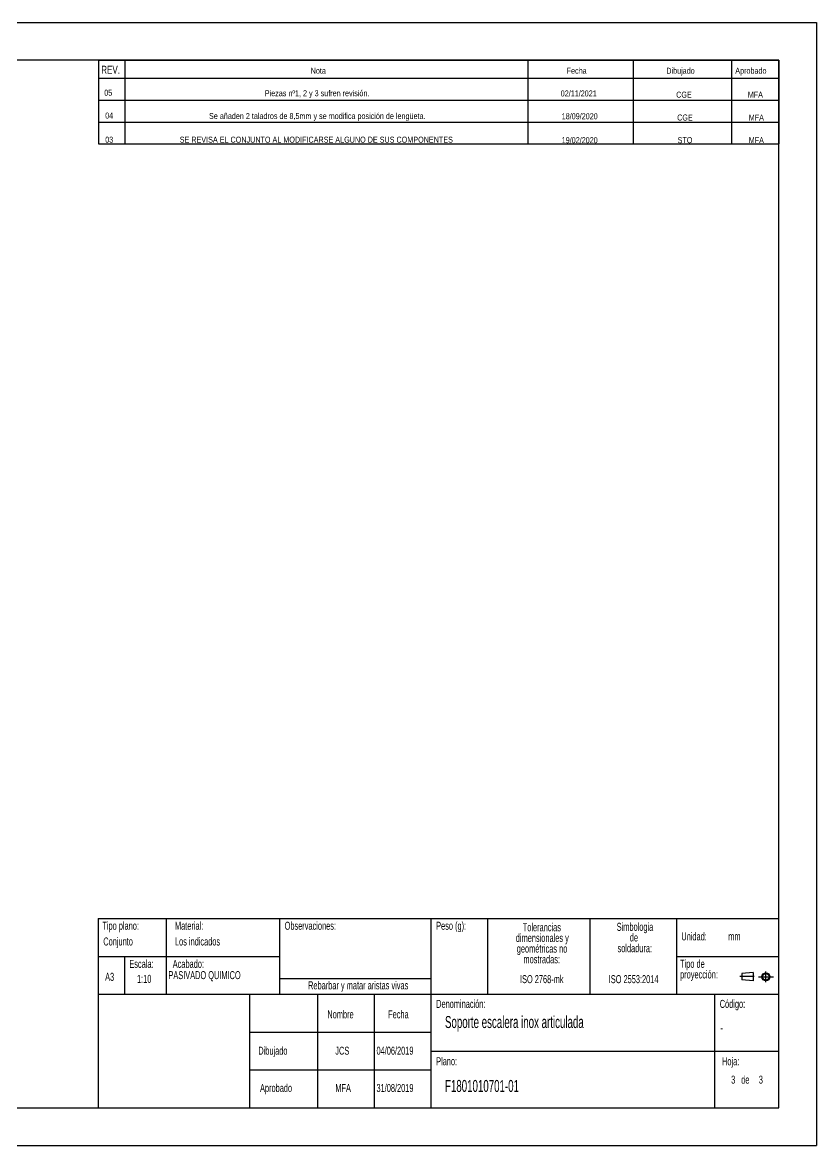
# Model space of a CAD drawing. Extents: x 0 to 4200, y 0 to 2970.
# Drawn here: x 2100 to 4200, y 0 to 2970 of the extents above; entities that cross this region are included whole.
import ezdxf

# ---------------------------------------------------------------- set-up
doc = ezdxf.new("R2010")
doc.units = 0
doc.header["$LTSCALE"] = 10
doc.linetypes.add('CENTERX2', pattern=[20.32, 12.7, -2.54, 2.54, -2.54])
doc.layers.get('0').update_dxf_attribs({"linetype": 'CONTINUOUS'})
doc.layers.add('FORMATO', color=7, linetype='CONTINUOUS')
doc.layers.add('SLD-0', color=179, linetype='CONTINUOUS')
doc.styles.add('SLDTEXTSTYLE0', font='TXT', dxfattribs={"width": 0.605})
doc.styles.add('SLDTEXTSTYLE1', font='TXT', dxfattribs={"width": 0.75})

# ---------------------------------------------------------------- blocks, each defined once
blk = doc.blocks.new('BLOQUE3')
at = {"color": 7, "linetype": 'CENTERX2'}
for p, q in [((4005.2, 1288.5), (4005.2, 1311.9)), ((3979.2, 1300.6), (3948, 1300.6)), ((3988.8, 1300.2), (4021.6, 1300.2))]:
    blk.add_line(p, q, dxfattribs=at)
at = {"color": 7, "linetype": 'CONTINUOUS'}
for p, q in [((3976.8, 1309.5), (3952.3, 1307.7)), ((3952.3, 1307.7), (3952.3, 1293.4)), ((3976.8, 1291.6), (3952.3, 1293.4)), ((3976.8, 1309.5), (3976.8, 1291.6))]:
    blk.add_line(p, q, dxfattribs=at)
for radius in [8.92, 7.13]:
    blk.add_circle((4005.2, 1300.2), radius, dxfattribs=at)
blk = doc.blocks.new('SW_NOTE_0_1')
at = {"layer": 'SLD-0', "color": 0, "attachment_point": 2, "style": 'SLDTEXTSTYLE0'}
for s, insert, char_height in [('dimensionales y', (75.4, -0.9), 21.167), ('Tolerancias', (74.1, 27.3), 21.167), ('geométricas no', (74.6, -29.2), 21.167), ('mostradas:', (73.8, -57.4), 21.17)]:
    blk.add_mtext(s, dxfattribs=dict(at, insert=insert, char_height=char_height))
blk = doc.blocks.new('SW_NOTE_0_2')
at = {"layer": 'SLD-0', "color": 0, "attachment_point": 1, "style": 'SLDTEXTSTYLE0'}
for s, insert, char_height in [('Tipo de', (0, 27.3), 21.17), ('proyección:', (0, -0.9), 21.167)]:
    blk.add_mtext(s, dxfattribs=dict(at, insert=insert, char_height=char_height))
blk = doc.blocks.new('SW_NOTE_0_3')
at = {"layer": 'SLD-0', "color": 0, "char_height": 21.17, "attachment_point": 2, "style": 'SLDTEXTSTYLE0'}
for s, insert in [('Simbologia', (71.1, 27.3)), ('de', (68.4, -0.9)), ('soldadura:', (70.6, -29.2))]:
    blk.add_mtext(s, dxfattribs=dict(at, insert=insert))

msp = doc.modelspace()

# ---------------------------------------------------------------- linework, layer by layer
at = {"color": 7, "linetype": 'CONTINUOUS'}
for p, q in [((0, 2970), (4200, 2970)), ((4200, 2970), (4200, 0)), ((4100, 2870), (200, 2870)), ((4100, 100), (4100, 2870)), ((2300, 600), (4100, 600)), ((2300, 600), (2300, 100)), ((200, 100), (4100, 100)), ((75.31, 0), (4200, 0))]:
    msp.add_line(p, q, dxfattribs=at)
at = {"layer": 'FORMATO'}
for p, q in [((2300.91, 2870), (4100, 2870)), ((2300.91, 2870), (2300.91, 2648.66)), ((2370.34, 2870), (2370.34, 2648.66)), ((3436.57, 2870), (3436.57, 2648.66)), ((3714.62, 2870), (3714.62, 2648.66)), ((3975.13, 2870), (3975.13, 2648.66)), ((4100, 2870), (4100, 2648.66)), ((2300.91, 2822.66), (4100, 2822.66)), ((2300.91, 2764.66), (4100, 2764.66)), ((2300.91, 2706.66), (4100, 2706.66)), ((2300.91, 2648.66), (4100, 2648.66))]:
    msp.add_line(p, q, dxfattribs=at)
at = {"layer": 'SLD-0'}
for p, q in [((2480, 600), (2480, 400)), ((2780, 600), (2780, 400)), ((3180, 600), (3180, 400)), ((3330, 600), (3330, 400)), ((3600.82, 600), (3600.82, 400)), ((3830, 600), (3830, 400)), ((2300, 500), (2480, 500)), ((2370, 500), (2370, 400)), ((2480, 500), (2780, 500)), ((3830, 500), (4100, 500)), ((2780, 441.58), (3180, 441.58)), ((2300, 400), (4100, 400)), ((2700, 400), (2700, 100)), ((2880, 400), (2880, 100)), ((3030, 400), (3030, 100)), ((3180, 400), (3180, 100)), ((3930, 400), (3930, 100)), ((2700, 300), (3180, 300)), ((3180, 250), (3930, 250)), ((3930, 250), (4100, 250)), ((2700, 200), (3180, 200))]:
    msp.add_line(p, q, dxfattribs=at)

# ---------------------------------------------------------------- block references
at = {"color": 7, "linetype": 'CONTINUOUS', "xscale": 1.2, "yscale": 1.2, "zscale": 1.2}
msp.add_blockref('BLOQUE3', (-740.11, -1114.08), dxfattribs=at)
at = {"layer": 'SLD-0'}
for name, p in [('SW_NOTE_0_1', (3399.45, 560.56)), ('SW_NOTE_0_3', (3648.73, 561.66)), ('SW_NOTE_0_2', (3839.14, 463.91))]:
    msp.add_blockref(name, p, dxfattribs=at)

# ---------------------------------------------------------------- texts
at = {"layer": 'FORMATO', "style": 'SLDTEXTSTYLE1'}
for s, insert, char_height, attachment_point in [('REV.', (2308.36, 2855.52), 21.167, 1), ('Nota', (2862.24, 2850.26), 15.875, 1), ('Fecha', (3539.26, 2850.26), 15.875, 1), ('Dibujado', (3802.61, 2850.26), 15.875, 1), ('Aprobado', (3985.1, 2850.26), 15.875, 1), ('05', (2326.85, 2792.12), 15.875, 2), ('Piezas nº1, 2 y 3 sufren revisión.', (2879.23, 2790.81), 15.875, 2), ('02/11/2021', (3571.14, 2790.16), 15.875, 2), ('CGE', (3849.45, 2786.9), 15.875, 2), ('MFA', (4038.24, 2786.9), 15.875, 2), ('04', (2329.43, 2731.8), 15.875, 2), ('Se añaden 2 taladros de 8,5mm y se modifica posición de lengüeta.', (2879.67, 2730.5), 15.875, 2), ('18/09/2020', (3573.72, 2729.85), 15.875, 2), ('CGE', (3852.02, 2726.59), 15.875, 2), ('MFA', (4040.82, 2726.59), 15.875, 2), ('03', (2329.43, 2667.96), 15.875, 2), ('SE REVISA EL CONJUNTO AL MODIFICARSE ALGUNO DE SUS COMPONENTES', (2877.1, 2667.96), 15.875, 2), ('19/02/2020', (3573.72, 2666.69), 15.875, 2), ('STO', (3852.07, 2666.69), 15.875, 2), ('MFA', (4040.82, 2666.69), 15.875, 2)]:
    msp.add_mtext(s, dxfattribs=dict(at, insert=insert, char_height=char_height, attachment_point=attachment_point))
at = {"layer": 'SLD-0', "style": 'SLDTEXTSTYLE0'}
for s, insert, char_height, attachment_point in [('Tipo plano:', (2311.29, 591.81), 21.1667, 1), ('Material:', (2503.3, 591.81), 21.167, 1), ('Observaciones:', (2793.39, 591.81), 21.1667, 1), ('Peso (g):', (3194.03, 591.81), 21.167, 1), ('Unidad:', (3842.46, 563.71), 21.167, 1), ('Conjunto', (2313.77, 550.19), 21.167, 1), ('Los indicados', (2503.3, 550.19), 21.1667, 1), ('mm', (3966.62, 563.71), 21.167, 1), ('Escala:', (2382.63, 491.01), 21.167, 1), ('Acabado:', (2497.38, 491.01), 21.167, 1), ('A3', (2318.59, 456.74), 21.167, 1), ('1:10', (2402.9, 451.35), 21.167, 1), ('PASIVADO QUIMICO', (2485.95, 461.27), 21.1667, 1), ('ISO 2768-mk', (3473.37, 450.6), 21.1667, 2), ('ISO 2553:2014', (3716.25, 450.6), 21.1667, 2), ('Rebarbar y matar aristas vivas', (2987.85, 434.24), 21.1667, 2), ('Denominación:', (3194.03, 385.14), 21.1667, 1), ('Código:', (3943.98, 385.14), 21.167, 1), ('Nombre', (2906.38, 357.55), 21.167, 1), ('Fecha', (3067.08, 357.55), 21.167, 1), ('Soporte escalera inox articulada', (3217.39, 342.5), 31.75, 1), ('-', (3945.86, 321.93), 21.17, 1), ('Dibujado', (2723.73, 261.4), 21.167, 1), ('JCS', (2927.35, 261.4), 21.167, 1), ('04/06/2019', (3036.29, 261.4), 21.167, 1), ('Plano:', (3194.03, 233.38), 21.167, 1), ('Hoja:', (3950.14, 233.38), 21.167, 1), ('3', (3974.13, 184.75), 21.17, 1), ('3', (3974.13, 184.75), 21.17, 1), ('de', (4000.78, 184.75), 21.167, 1), ('de', (4000.78, 184.75), 21.167, 1), ('3', (4047.31, 184.75), 21.17, 1), ('3', (4047.31, 184.75), 21.17, 1), ('Aprobado', (2728.25, 162.82), 21.167, 1), ('MFA', (2927.35, 162.82), 21.167, 1), ('31/08/2019', (3036.29, 162.82), 21.167, 1), ('F1801010701-01', (3217.39, 173.47), 31.75, 1)]:
    msp.add_mtext(s, dxfattribs=dict(at, insert=insert, char_height=char_height, attachment_point=attachment_point))

doc.saveas('drawing.dxf')
